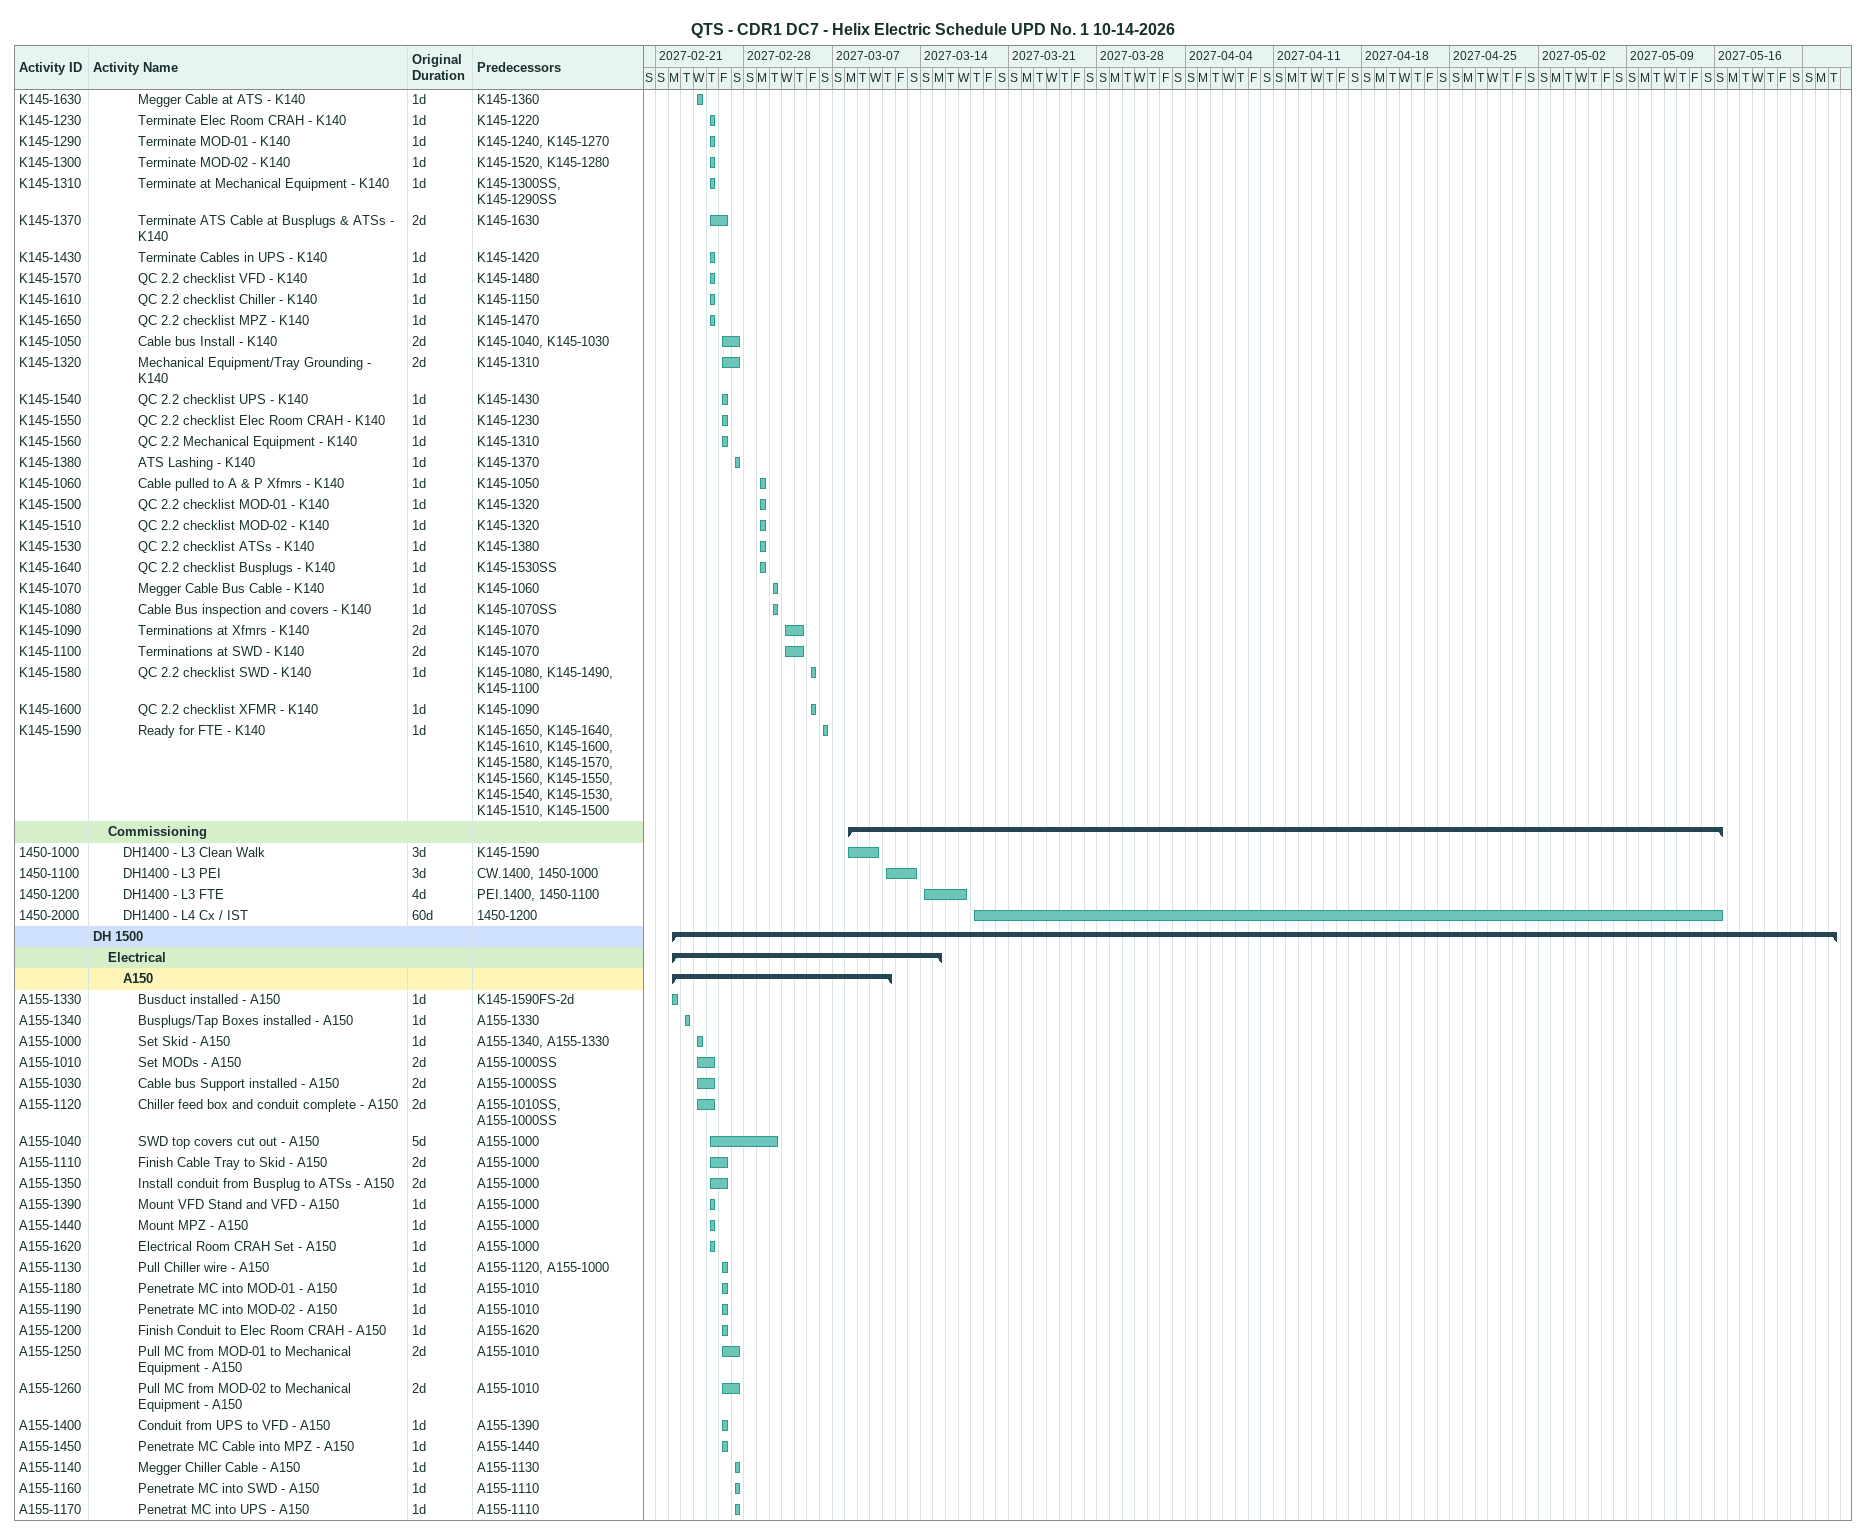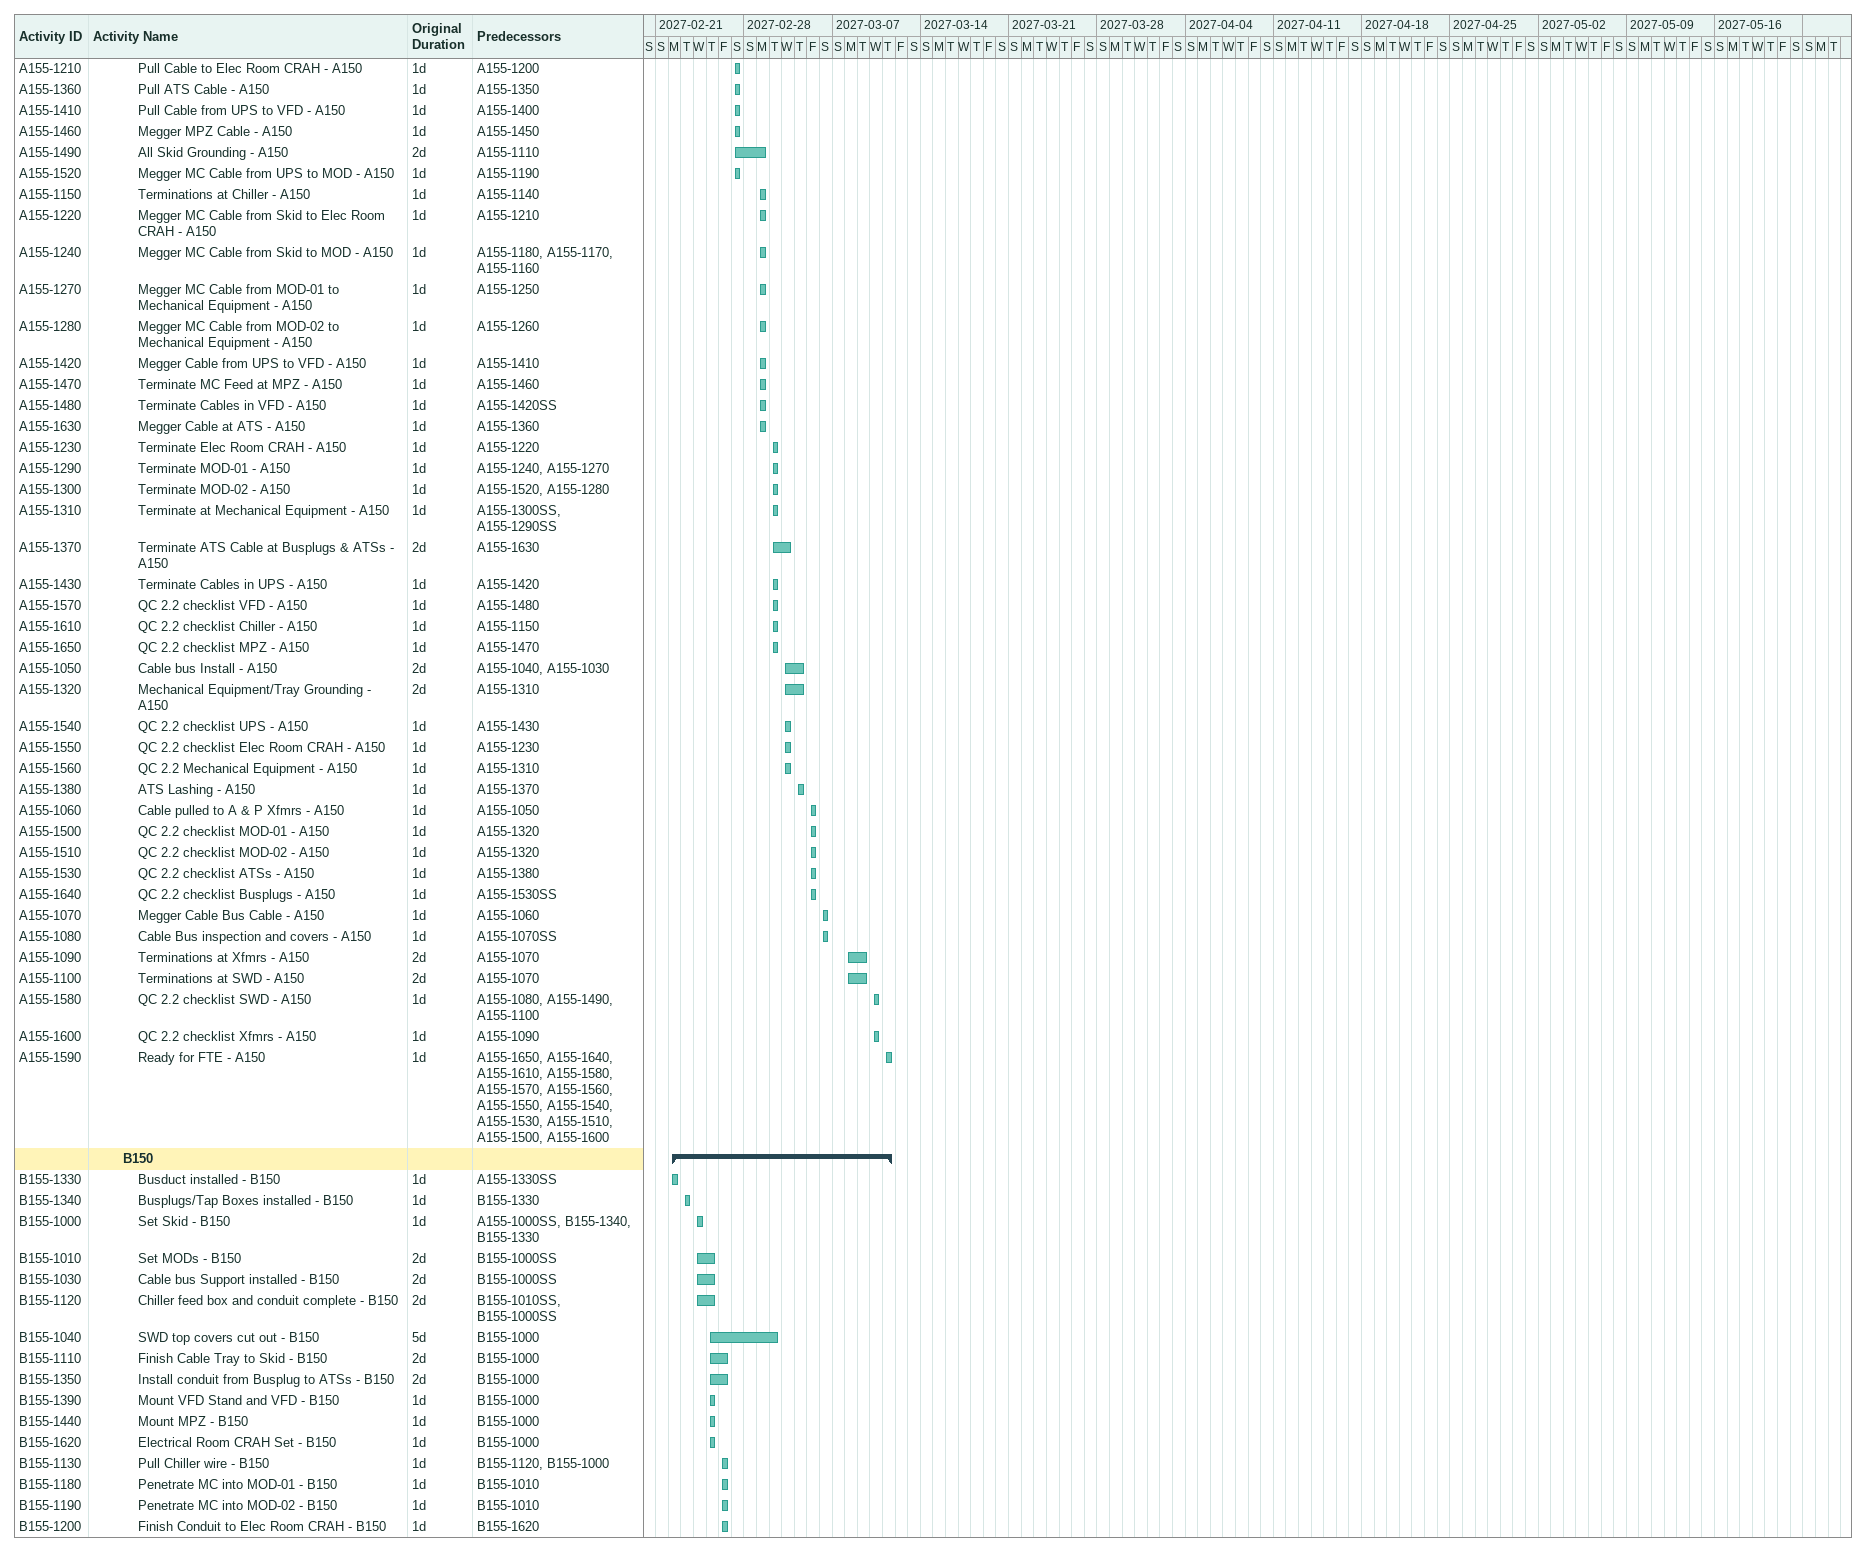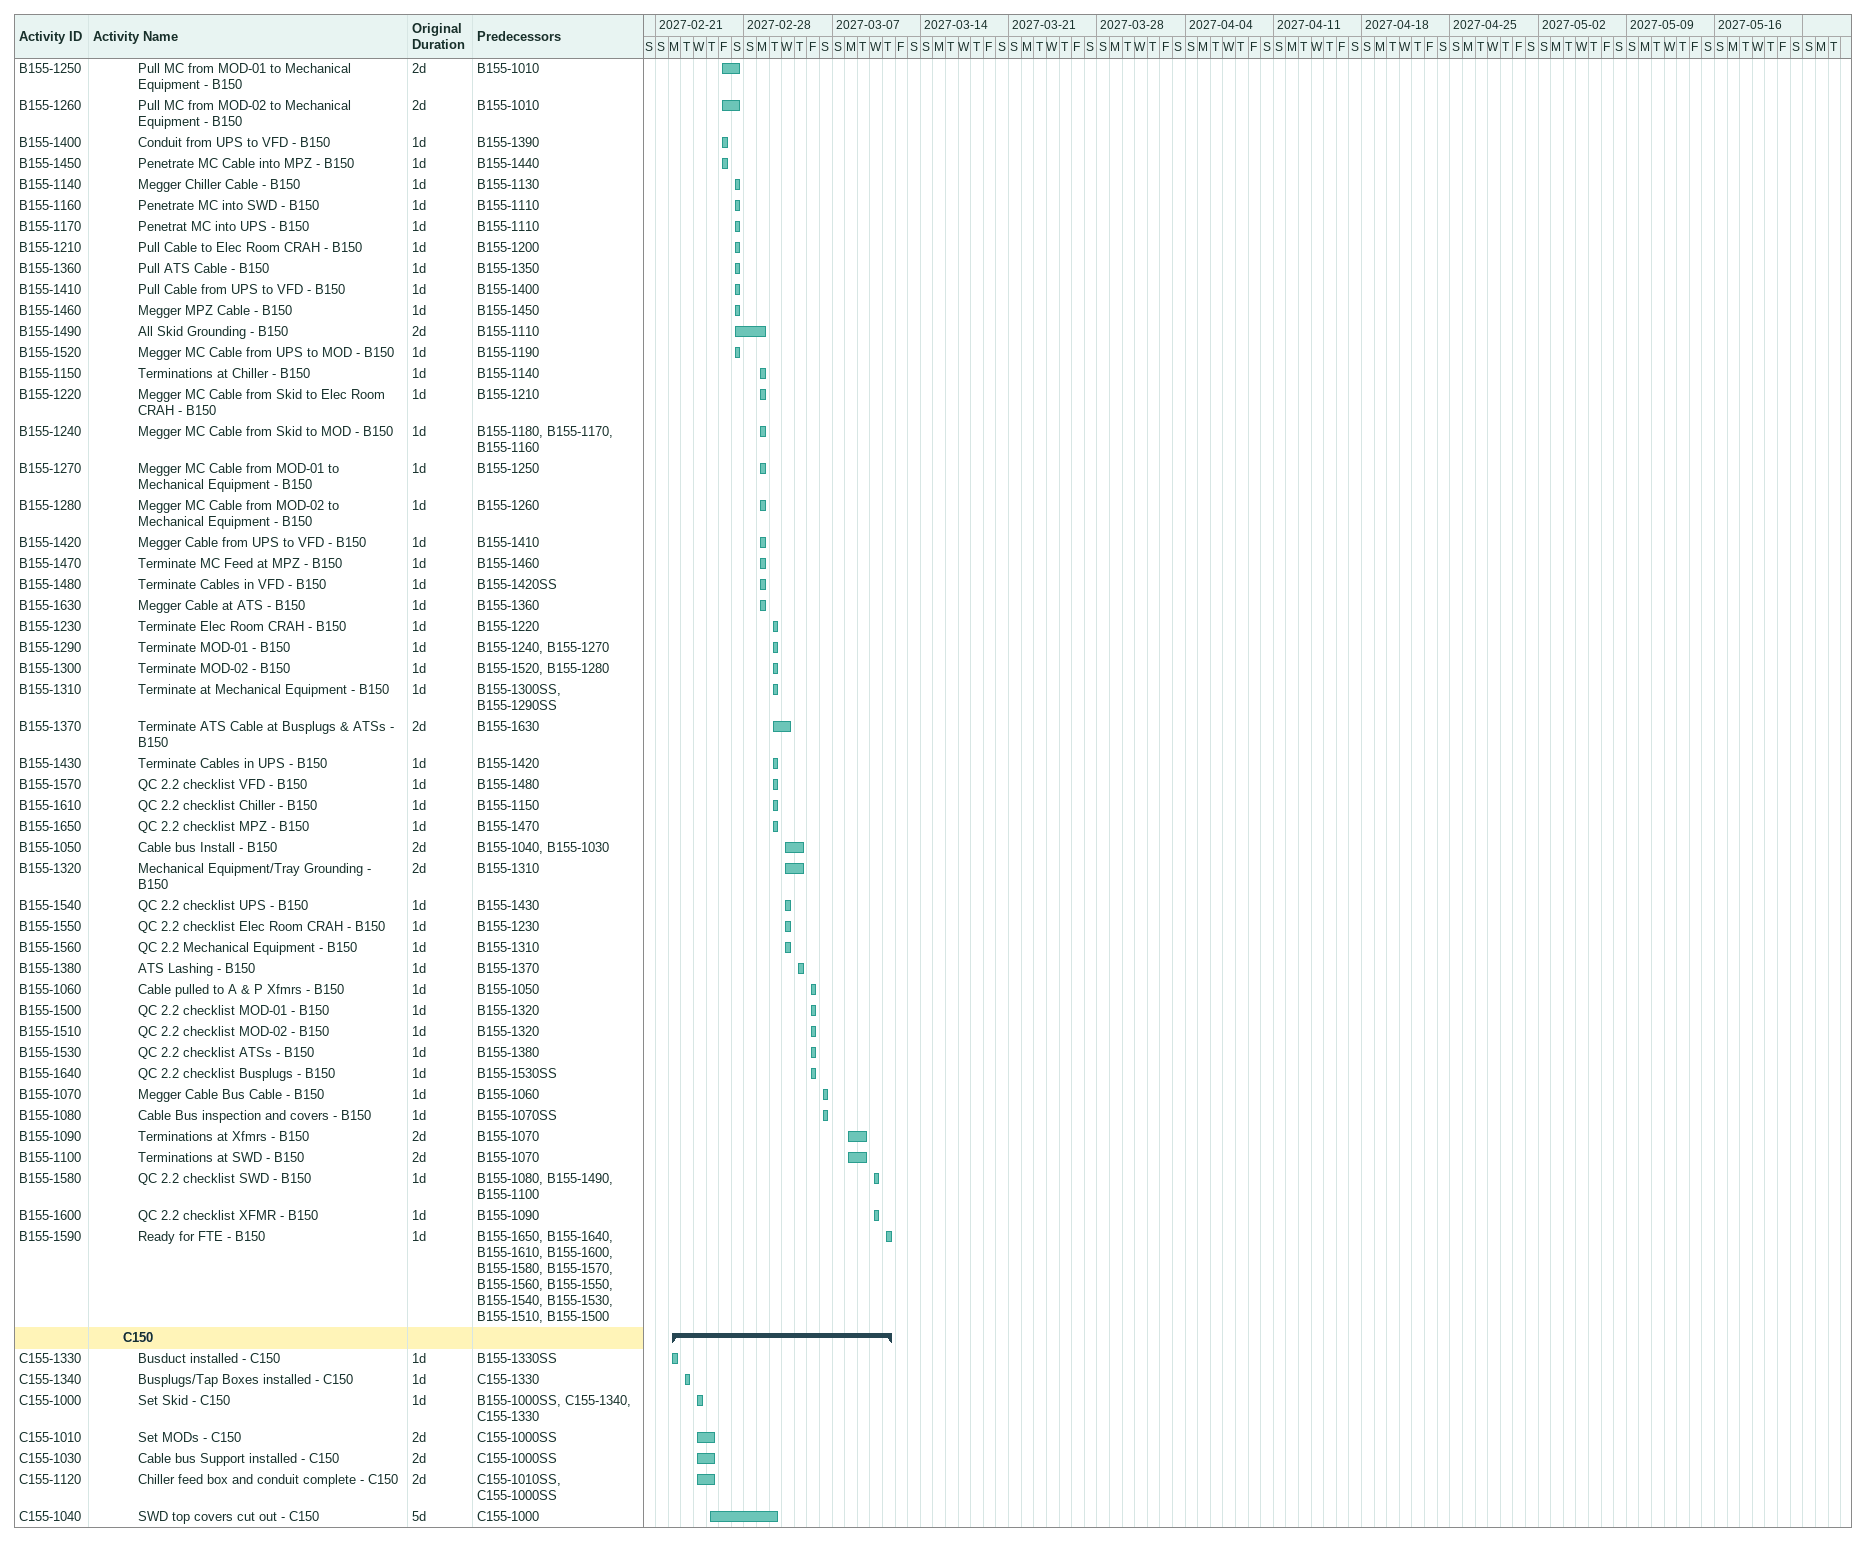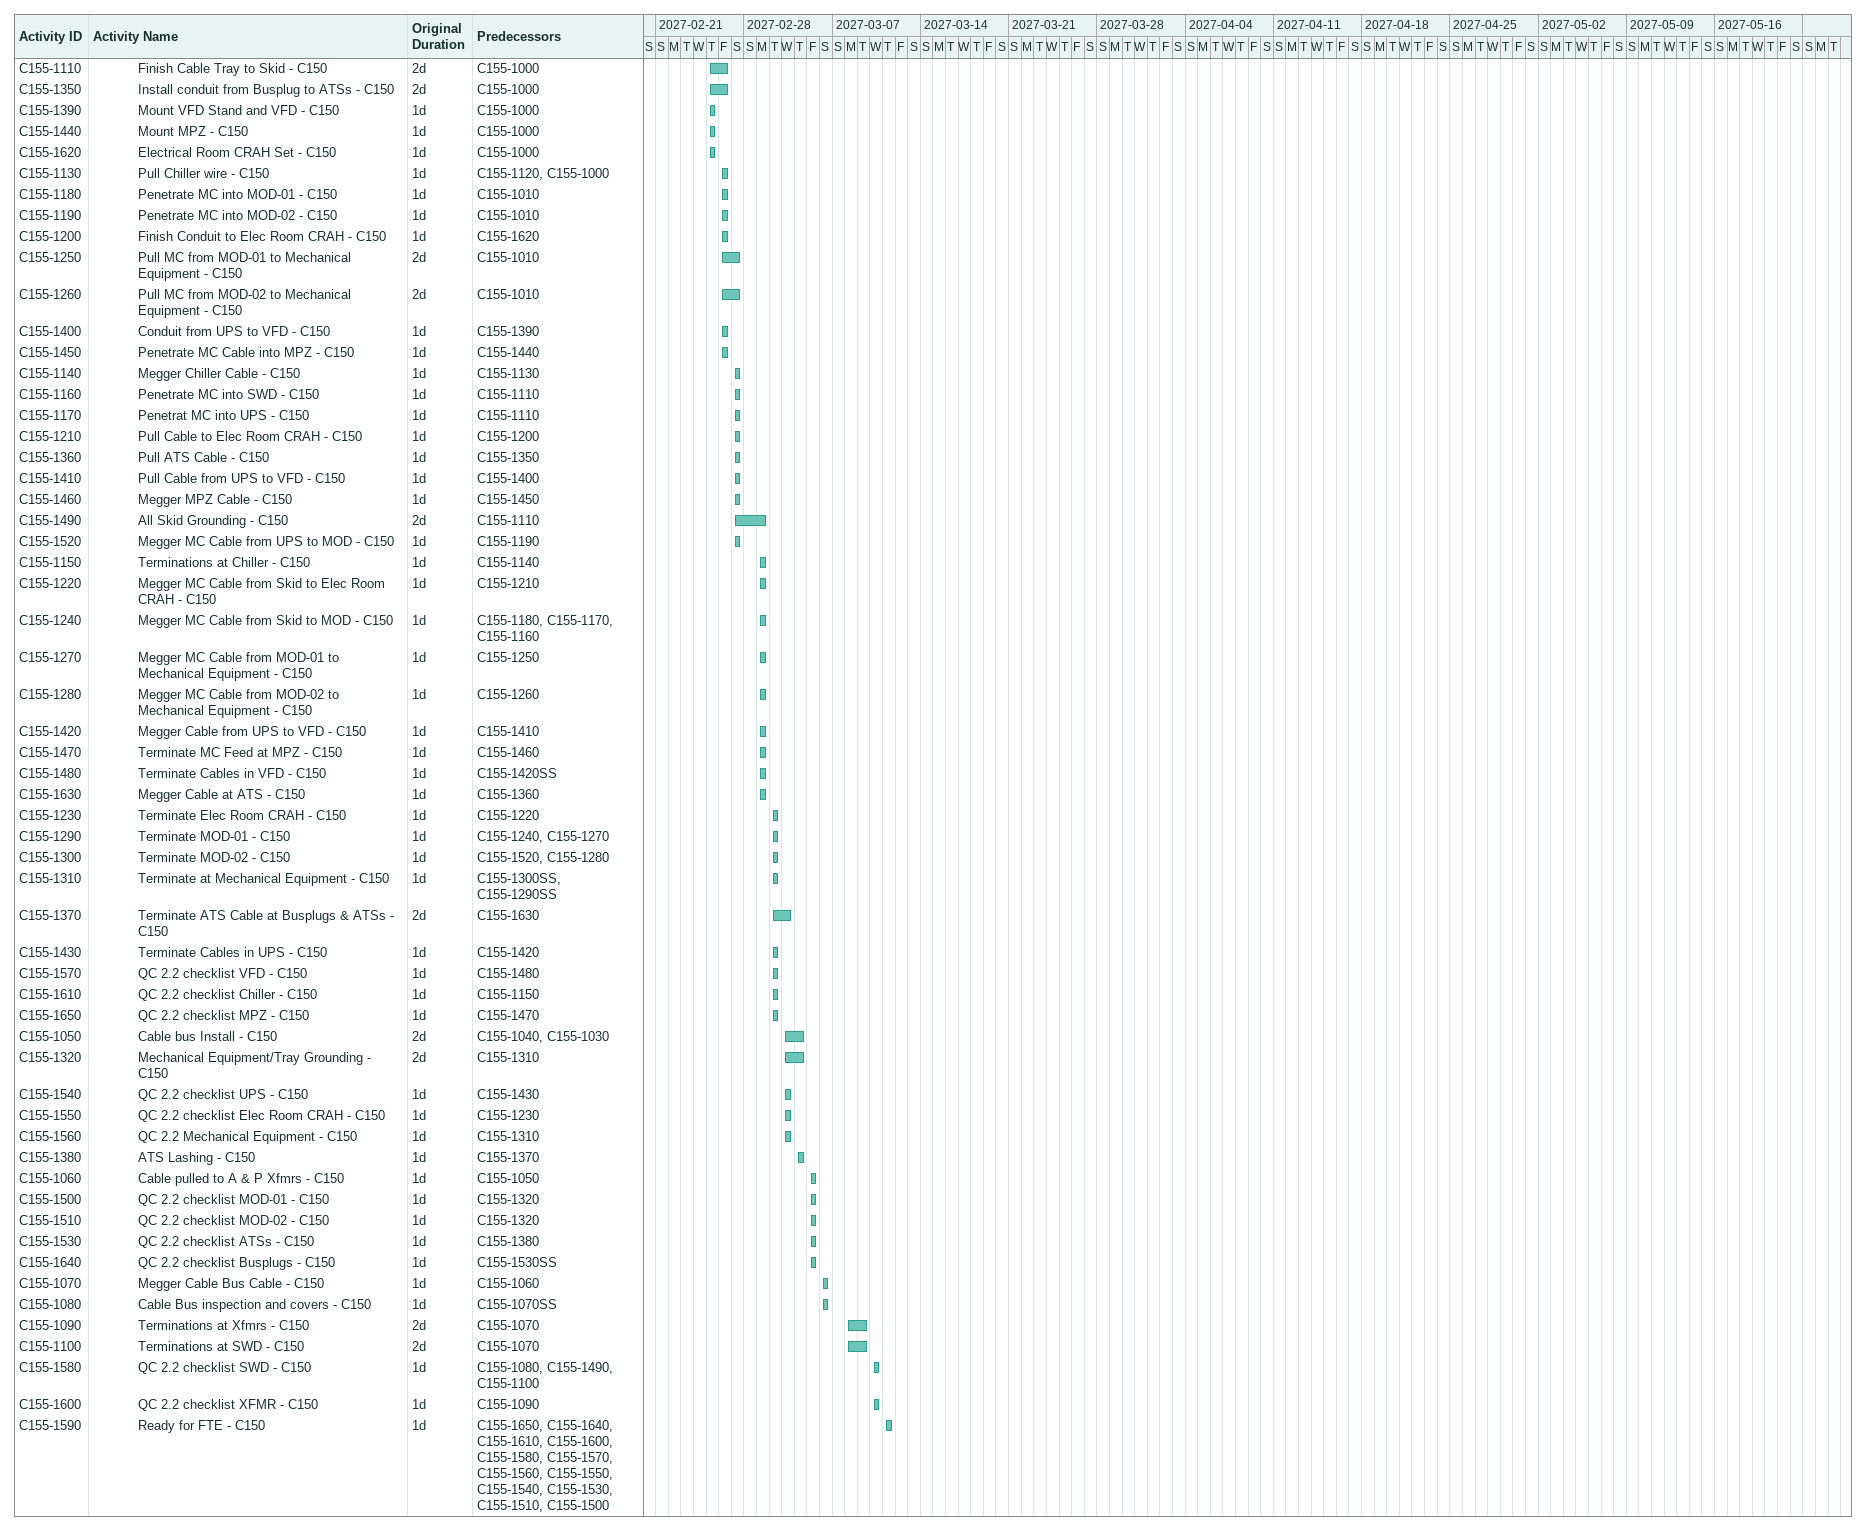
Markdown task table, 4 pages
QTS - CDR1 DC7 - Helix Electric Schedule UPD No. 1 10-14-2026

| ID | Level | Task | Original duration | Start | Finish | Predecessors |
|---|---|---|---|---|---|---|
| K145-1630 | 4 | Megger Cable at ATS - K140 | 1d | 2027-02-24 | 2027-02-24 | K145-1360 |
| K145-1230 | 4 | Terminate Elec Room CRAH - K140 | 1d | 2027-02-25 | 2027-02-25 | K145-1220 |
| K145-1290 | 4 | Terminate MOD-01 - K140 | 1d | 2027-02-25 | 2027-02-25 | K145-1240, K145-1270 |
| K145-1300 | 4 | Terminate MOD-02 - K140 | 1d | 2027-02-25 | 2027-02-25 | K145-1520, K145-1280 |
| K145-1310 | 4 | Terminate at Mechanical Equipment - K140 | 1d | 2027-02-25 | 2027-02-25 | K145-1300SS, K145-1290SS |
| K145-1370 | 4 | Terminate ATS Cable at Busplugs & ATSs - K140 | 2d | 2027-02-25 | 2027-02-26 | K145-1630 |
| K145-1430 | 4 | Terminate Cables in UPS - K140 | 1d | 2027-02-25 | 2027-02-25 | K145-1420 |
| K145-1570 | 4 | QC 2.2 checklist VFD - K140 | 1d | 2027-02-25 | 2027-02-25 | K145-1480 |
| K145-1610 | 4 | QC 2.2 checklist Chiller - K140 | 1d | 2027-02-25 | 2027-02-25 | K145-1150 |
| K145-1650 | 4 | QC 2.2 checklist MPZ - K140 | 1d | 2027-02-25 | 2027-02-25 | K145-1470 |
| K145-1050 | 4 | Cable bus Install - K140 | 2d | 2027-02-26 | 2027-02-27 | K145-1040, K145-1030 |
| K145-1320 | 4 | Mechanical Equipment/Tray Grounding - K140 | 2d | 2027-02-26 | 2027-02-27 | K145-1310 |
| K145-1540 | 4 | QC 2.2 checklist UPS - K140 | 1d | 2027-02-26 | 2027-02-26 | K145-1430 |
| K145-1550 | 4 | QC 2.2 checklist Elec Room CRAH - K140 | 1d | 2027-02-26 | 2027-02-26 | K145-1230 |
| K145-1560 | 4 | QC 2.2 Mechanical Equipment - K140 | 1d | 2027-02-26 | 2027-02-26 | K145-1310 |
| K145-1380 | 4 | ATS Lashing - K140 | 1d | 2027-02-27 | 2027-02-27 | K145-1370 |
| K145-1060 | 4 | Cable pulled to A & P Xfmrs - K140 | 1d | 2027-03-01 | 2027-03-01 | K145-1050 |
| K145-1500 | 4 | QC 2.2 checklist MOD-01 - K140 | 1d | 2027-03-01 | 2027-03-01 | K145-1320 |
| K145-1510 | 4 | QC 2.2 checklist MOD-02 - K140 | 1d | 2027-03-01 | 2027-03-01 | K145-1320 |
| K145-1530 | 4 | QC 2.2 checklist ATSs - K140 | 1d | 2027-03-01 | 2027-03-01 | K145-1380 |
| K145-1640 | 4 | QC 2.2 checklist Busplugs - K140 | 1d | 2027-03-01 | 2027-03-01 | K145-1530SS |
| K145-1070 | 4 | Megger Cable Bus Cable - K140 | 1d | 2027-03-02 | 2027-03-02 | K145-1060 |
| K145-1080 | 4 | Cable Bus inspection and covers - K140 | 1d | 2027-03-02 | 2027-03-02 | K145-1070SS |
| K145-1090 | 4 | Terminations at Xfmrs - K140 | 2d | 2027-03-03 | 2027-03-04 | K145-1070 |
| K145-1100 | 4 | Terminations at SWD - K140 | 2d | 2027-03-03 | 2027-03-04 | K145-1070 |
| K145-1580 | 4 | QC 2.2 checklist SWD - K140 | 1d | 2027-03-05 | 2027-03-05 | K145-1080, K145-1490, K145-1100 |
| K145-1600 | 4 | QC 2.2 checklist XFMR - K140 | 1d | 2027-03-05 | 2027-03-05 | K145-1090 |
| K145-1590 | 4 | Ready for FTE - K140 | 1d | 2027-03-06 | 2027-03-06 | K145-1650, K145-1640, K145-1610, K145-1600, K145-1580, K145-1570, K145-1560, K145-1550, K145-1540, K145-1530, K145-1510, K145-1500 |
|  | 2 | **Commissioning** |  | 2027-03-08 | 2027-05-16 |  |
| 1450-1000 | 3 | DH1400 - L3 Clean Walk | 3d | 2027-03-08 | 2027-03-10 | K145-1590 |
| 1450-1100 | 3 | DH1400 - L3 PEI | 3d | 2027-03-11 | 2027-03-13 | CW.1400, 1450-1000 |
| 1450-1200 | 3 | DH1400 - L3 FTE | 4d | 2027-03-14 | 2027-03-17 | PEI.1400, 1450-1100 |
| 1450-2000 | 3 | DH1400 - L4 Cx / IST | 60d | 2027-03-18 | 2027-05-16 | 1450-1200 |
|  | 1 | **DH 1500** |  | 2027-02-22 | 2027-05-25 |  |
|  | 2 | **Electrical** |  | 2027-02-22 | 2027-03-15 |  |
|  | 3 | **A150** |  | 2027-02-22 | 2027-03-11 |  |
| A155-1330 | 4 | Busduct installed - A150 | 1d | 2027-02-22 | 2027-02-22 | K145-1590FS-2d |
| A155-1340 | 4 | Busplugs/Tap Boxes installed - A150 | 1d | 2027-02-23 | 2027-02-23 | A155-1330 |
| A155-1000 | 4 | Set Skid - A150 | 1d | 2027-02-24 | 2027-02-24 | A155-1340, A155-1330 |
| A155-1010 | 4 | Set MODs - A150 | 2d | 2027-02-24 | 2027-02-25 | A155-1000SS |
| A155-1030 | 4 | Cable bus Support installed - A150 | 2d | 2027-02-24 | 2027-02-25 | A155-1000SS |
| A155-1120 | 4 | Chiller feed box and conduit complete - A150 | 2d | 2027-02-24 | 2027-02-25 | A155-1010SS, A155-1000SS |
| A155-1040 | 4 | SWD top covers cut out - A150 | 5d | 2027-02-25 | 2027-03-02 | A155-1000 |
| A155-1110 | 4 | Finish Cable Tray to Skid - A150 | 2d | 2027-02-25 | 2027-02-26 | A155-1000 |
| A155-1350 | 4 | Install conduit from Busplug to ATSs - A150 | 2d | 2027-02-25 | 2027-02-26 | A155-1000 |
| A155-1390 | 4 | Mount VFD Stand and VFD - A150 | 1d | 2027-02-25 | 2027-02-25 | A155-1000 |
| A155-1440 | 4 | Mount MPZ - A150 | 1d | 2027-02-25 | 2027-02-25 | A155-1000 |
| A155-1620 | 4 | Electrical Room CRAH Set - A150 | 1d | 2027-02-25 | 2027-02-25 | A155-1000 |
| A155-1130 | 4 | Pull Chiller wire - A150 | 1d | 2027-02-26 | 2027-02-26 | A155-1120, A155-1000 |
| A155-1180 | 4 | Penetrate MC into MOD-01 - A150 | 1d | 2027-02-26 | 2027-02-26 | A155-1010 |
| A155-1190 | 4 | Penetrate MC into MOD-02 - A150 | 1d | 2027-02-26 | 2027-02-26 | A155-1010 |
| A155-1200 | 4 | Finish Conduit to Elec Room CRAH - A150 | 1d | 2027-02-26 | 2027-02-26 | A155-1620 |
| A155-1250 | 4 | Pull MC from MOD-01 to Mechanical Equipment - A150 | 2d | 2027-02-26 | 2027-02-27 | A155-1010 |
| A155-1260 | 4 | Pull MC from MOD-02 to Mechanical Equipment - A150 | 2d | 2027-02-26 | 2027-02-27 | A155-1010 |
| A155-1400 | 4 | Conduit from UPS to VFD - A150 | 1d | 2027-02-26 | 2027-02-26 | A155-1390 |
| A155-1450 | 4 | Penetrate MC Cable into MPZ - A150 | 1d | 2027-02-26 | 2027-02-26 | A155-1440 |
| A155-1140 | 4 | Megger Chiller Cable - A150 | 1d | 2027-02-27 | 2027-02-27 | A155-1130 |
| A155-1160 | 4 | Penetrate MC into SWD - A150 | 1d | 2027-02-27 | 2027-02-27 | A155-1110 |
| A155-1170 | 4 | Penetrat MC into UPS - A150 | 1d | 2027-02-27 | 2027-02-27 | A155-1110 |
| A155-1210 | 4 | Pull Cable to Elec Room CRAH - A150 | 1d | 2027-02-27 | 2027-02-27 | A155-1200 |
| A155-1360 | 4 | Pull ATS Cable - A150 | 1d | 2027-02-27 | 2027-02-27 | A155-1350 |
| A155-1410 | 4 | Pull Cable from UPS to VFD - A150 | 1d | 2027-02-27 | 2027-02-27 | A155-1400 |
| A155-1460 | 4 | Megger MPZ Cable - A150 | 1d | 2027-02-27 | 2027-02-27 | A155-1450 |
| A155-1490 | 4 | All Skid Grounding - A150 | 2d | 2027-02-27 | 2027-03-01 | A155-1110 |
| A155-1520 | 4 | Megger MC Cable from UPS to MOD - A150 | 1d | 2027-02-27 | 2027-02-27 | A155-1190 |
| A155-1150 | 4 | Terminations at Chiller - A150 | 1d | 2027-03-01 | 2027-03-01 | A155-1140 |
| A155-1220 | 4 | Megger MC Cable from Skid to Elec Room CRAH - A150 | 1d | 2027-03-01 | 2027-03-01 | A155-1210 |
| A155-1240 | 4 | Megger MC Cable from Skid to MOD - A150 | 1d | 2027-03-01 | 2027-03-01 | A155-1180, A155-1170, A155-1160 |
| A155-1270 | 4 | Megger MC Cable from MOD-01 to Mechanical Equipment - A150 | 1d | 2027-03-01 | 2027-03-01 | A155-1250 |
| A155-1280 | 4 | Megger MC Cable from MOD-02 to Mechanical Equipment - A150 | 1d | 2027-03-01 | 2027-03-01 | A155-1260 |
| A155-1420 | 4 | Megger Cable from UPS to VFD - A150 | 1d | 2027-03-01 | 2027-03-01 | A155-1410 |
| A155-1470 | 4 | Terminate MC Feed at MPZ - A150 | 1d | 2027-03-01 | 2027-03-01 | A155-1460 |
| A155-1480 | 4 | Terminate Cables in VFD - A150 | 1d | 2027-03-01 | 2027-03-01 | A155-1420SS |
| A155-1630 | 4 | Megger Cable at ATS - A150 | 1d | 2027-03-01 | 2027-03-01 | A155-1360 |
| A155-1230 | 4 | Terminate Elec Room CRAH - A150 | 1d | 2027-03-02 | 2027-03-02 | A155-1220 |
| A155-1290 | 4 | Terminate MOD-01 - A150 | 1d | 2027-03-02 | 2027-03-02 | A155-1240, A155-1270 |
| A155-1300 | 4 | Terminate MOD-02 - A150 | 1d | 2027-03-02 | 2027-03-02 | A155-1520, A155-1280 |
| A155-1310 | 4 | Terminate at Mechanical Equipment - A150 | 1d | 2027-03-02 | 2027-03-02 | A155-1300SS, A155-1290SS |
| A155-1370 | 4 | Terminate ATS Cable at Busplugs & ATSs - A150 | 2d | 2027-03-02 | 2027-03-03 | A155-1630 |
| A155-1430 | 4 | Terminate Cables in UPS - A150 | 1d | 2027-03-02 | 2027-03-02 | A155-1420 |
| A155-1570 | 4 | QC 2.2 checklist VFD - A150 | 1d | 2027-03-02 | 2027-03-02 | A155-1480 |
| A155-1610 | 4 | QC 2.2 checklist Chiller - A150 | 1d | 2027-03-02 | 2027-03-02 | A155-1150 |
| A155-1650 | 4 | QC 2.2 checklist MPZ - A150 | 1d | 2027-03-02 | 2027-03-02 | A155-1470 |
| A155-1050 | 4 | Cable bus Install - A150 | 2d | 2027-03-03 | 2027-03-04 | A155-1040, A155-1030 |
| A155-1320 | 4 | Mechanical Equipment/Tray Grounding - A150 | 2d | 2027-03-03 | 2027-03-04 | A155-1310 |
| A155-1540 | 4 | QC 2.2 checklist UPS - A150 | 1d | 2027-03-03 | 2027-03-03 | A155-1430 |
| A155-1550 | 4 | QC 2.2 checklist Elec Room CRAH - A150 | 1d | 2027-03-03 | 2027-03-03 | A155-1230 |
| A155-1560 | 4 | QC 2.2 Mechanical Equipment - A150 | 1d | 2027-03-03 | 2027-03-03 | A155-1310 |
| A155-1380 | 4 | ATS Lashing - A150 | 1d | 2027-03-04 | 2027-03-04 | A155-1370 |
| A155-1060 | 4 | Cable pulled to A & P Xfmrs - A150 | 1d | 2027-03-05 | 2027-03-05 | A155-1050 |
| A155-1500 | 4 | QC 2.2 checklist MOD-01 - A150 | 1d | 2027-03-05 | 2027-03-05 | A155-1320 |
| A155-1510 | 4 | QC 2.2 checklist MOD-02 - A150 | 1d | 2027-03-05 | 2027-03-05 | A155-1320 |
| A155-1530 | 4 | QC 2.2 checklist ATSs - A150 | 1d | 2027-03-05 | 2027-03-05 | A155-1380 |
| A155-1640 | 4 | QC 2.2 checklist Busplugs - A150 | 1d | 2027-03-05 | 2027-03-05 | A155-1530SS |
| A155-1070 | 4 | Megger Cable Bus Cable - A150 | 1d | 2027-03-06 | 2027-03-06 | A155-1060 |
| A155-1080 | 4 | Cable Bus inspection and covers - A150 | 1d | 2027-03-06 | 2027-03-06 | A155-1070SS |
| A155-1090 | 4 | Terminations at Xfmrs - A150 | 2d | 2027-03-08 | 2027-03-09 | A155-1070 |
| A155-1100 | 4 | Terminations at SWD - A150 | 2d | 2027-03-08 | 2027-03-09 | A155-1070 |
| A155-1580 | 4 | QC 2.2 checklist SWD - A150 | 1d | 2027-03-10 | 2027-03-10 | A155-1080, A155-1490, A155-1100 |
| A155-1600 | 4 | QC 2.2 checklist Xfmrs - A150 | 1d | 2027-03-10 | 2027-03-10 | A155-1090 |
| A155-1590 | 4 | Ready for FTE - A150 | 1d | 2027-03-11 | 2027-03-11 | A155-1650, A155-1640, A155-1610, A155-1580, A155-1570, A155-1560, A155-1550, A155-1540, A155-1530, A155-1510, A155-1500, A155-1600 |
|  | 3 | **B150** |  | 2027-02-22 | 2027-03-11 |  |
| B155-1330 | 4 | Busduct installed - B150 | 1d | 2027-02-22 | 2027-02-22 | A155-1330SS |
| B155-1340 | 4 | Busplugs/Tap Boxes installed - B150 | 1d | 2027-02-23 | 2027-02-23 | B155-1330 |
| B155-1000 | 4 | Set Skid - B150 | 1d | 2027-02-24 | 2027-02-24 | A155-1000SS, B155-1340, B155-1330 |
| B155-1010 | 4 | Set MODs - B150 | 2d | 2027-02-24 | 2027-02-25 | B155-1000SS |
| B155-1030 | 4 | Cable bus Support installed - B150 | 2d | 2027-02-24 | 2027-02-25 | B155-1000SS |
| B155-1120 | 4 | Chiller feed box and conduit complete - B150 | 2d | 2027-02-24 | 2027-02-25 | B155-1010SS, B155-1000SS |
| B155-1040 | 4 | SWD top covers cut out - B150 | 5d | 2027-02-25 | 2027-03-02 | B155-1000 |
| B155-1110 | 4 | Finish Cable Tray to Skid - B150 | 2d | 2027-02-25 | 2027-02-26 | B155-1000 |
| B155-1350 | 4 | Install conduit from Busplug to ATSs - B150 | 2d | 2027-02-25 | 2027-02-26 | B155-1000 |
| B155-1390 | 4 | Mount VFD Stand and VFD - B150 | 1d | 2027-02-25 | 2027-02-25 | B155-1000 |
| B155-1440 | 4 | Mount MPZ - B150 | 1d | 2027-02-25 | 2027-02-25 | B155-1000 |
| B155-1620 | 4 | Electrical Room CRAH Set - B150 | 1d | 2027-02-25 | 2027-02-25 | B155-1000 |
| B155-1130 | 4 | Pull Chiller wire - B150 | 1d | 2027-02-26 | 2027-02-26 | B155-1120, B155-1000 |
| B155-1180 | 4 | Penetrate MC into MOD-01 - B150 | 1d | 2027-02-26 | 2027-02-26 | B155-1010 |
| B155-1190 | 4 | Penetrate MC into MOD-02 - B150 | 1d | 2027-02-26 | 2027-02-26 | B155-1010 |
| B155-1200 | 4 | Finish Conduit to Elec Room CRAH - B150 | 1d | 2027-02-26 | 2027-02-26 | B155-1620 |
| B155-1250 | 4 | Pull MC from MOD-01 to Mechanical Equipment - B150 | 2d | 2027-02-26 | 2027-02-27 | B155-1010 |
| B155-1260 | 4 | Pull MC from MOD-02 to Mechanical Equipment - B150 | 2d | 2027-02-26 | 2027-02-27 | B155-1010 |
| B155-1400 | 4 | Conduit from UPS to VFD - B150 | 1d | 2027-02-26 | 2027-02-26 | B155-1390 |
| B155-1450 | 4 | Penetrate MC Cable into MPZ - B150 | 1d | 2027-02-26 | 2027-02-26 | B155-1440 |
| B155-1140 | 4 | Megger Chiller Cable - B150 | 1d | 2027-02-27 | 2027-02-27 | B155-1130 |
| B155-1160 | 4 | Penetrate MC into SWD - B150 | 1d | 2027-02-27 | 2027-02-27 | B155-1110 |
| B155-1170 | 4 | Penetrat MC into UPS - B150 | 1d | 2027-02-27 | 2027-02-27 | B155-1110 |
| B155-1210 | 4 | Pull Cable to Elec Room CRAH - B150 | 1d | 2027-02-27 | 2027-02-27 | B155-1200 |
| B155-1360 | 4 | Pull ATS Cable - B150 | 1d | 2027-02-27 | 2027-02-27 | B155-1350 |
| B155-1410 | 4 | Pull Cable from UPS to VFD - B150 | 1d | 2027-02-27 | 2027-02-27 | B155-1400 |
| B155-1460 | 4 | Megger MPZ Cable - B150 | 1d | 2027-02-27 | 2027-02-27 | B155-1450 |
| B155-1490 | 4 | All Skid Grounding - B150 | 2d | 2027-02-27 | 2027-03-01 | B155-1110 |
| B155-1520 | 4 | Megger MC Cable from UPS to MOD - B150 | 1d | 2027-02-27 | 2027-02-27 | B155-1190 |
| B155-1150 | 4 | Terminations at Chiller - B150 | 1d | 2027-03-01 | 2027-03-01 | B155-1140 |
| B155-1220 | 4 | Megger MC Cable from Skid to Elec Room CRAH - B150 | 1d | 2027-03-01 | 2027-03-01 | B155-1210 |
| B155-1240 | 4 | Megger MC Cable from Skid to MOD - B150 | 1d | 2027-03-01 | 2027-03-01 | B155-1180, B155-1170, B155-1160 |
| B155-1270 | 4 | Megger MC Cable from MOD-01 to Mechanical Equipment - B150 | 1d | 2027-03-01 | 2027-03-01 | B155-1250 |
| B155-1280 | 4 | Megger MC Cable from MOD-02 to Mechanical Equipment - B150 | 1d | 2027-03-01 | 2027-03-01 | B155-1260 |
| B155-1420 | 4 | Megger Cable from UPS to VFD - B150 | 1d | 2027-03-01 | 2027-03-01 | B155-1410 |
| B155-1470 | 4 | Terminate MC Feed at MPZ - B150 | 1d | 2027-03-01 | 2027-03-01 | B155-1460 |
| B155-1480 | 4 | Terminate Cables in VFD - B150 | 1d | 2027-03-01 | 2027-03-01 | B155-1420SS |
| B155-1630 | 4 | Megger Cable at ATS - B150 | 1d | 2027-03-01 | 2027-03-01 | B155-1360 |
| B155-1230 | 4 | Terminate Elec Room CRAH - B150 | 1d | 2027-03-02 | 2027-03-02 | B155-1220 |
| B155-1290 | 4 | Terminate MOD-01 - B150 | 1d | 2027-03-02 | 2027-03-02 | B155-1240, B155-1270 |
| B155-1300 | 4 | Terminate MOD-02 - B150 | 1d | 2027-03-02 | 2027-03-02 | B155-1520, B155-1280 |
| B155-1310 | 4 | Terminate at Mechanical Equipment - B150 | 1d | 2027-03-02 | 2027-03-02 | B155-1300SS, B155-1290SS |
| B155-1370 | 4 | Terminate ATS Cable at Busplugs & ATSs - B150 | 2d | 2027-03-02 | 2027-03-03 | B155-1630 |
| B155-1430 | 4 | Terminate Cables in UPS - B150 | 1d | 2027-03-02 | 2027-03-02 | B155-1420 |
| B155-1570 | 4 | QC 2.2 checklist VFD - B150 | 1d | 2027-03-02 | 2027-03-02 | B155-1480 |
| B155-1610 | 4 | QC 2.2 checklist Chiller - B150 | 1d | 2027-03-02 | 2027-03-02 | B155-1150 |
| B155-1650 | 4 | QC 2.2 checklist MPZ - B150 | 1d | 2027-03-02 | 2027-03-02 | B155-1470 |
| B155-1050 | 4 | Cable bus Install - B150 | 2d | 2027-03-03 | 2027-03-04 | B155-1040, B155-1030 |
| B155-1320 | 4 | Mechanical Equipment/Tray Grounding - B150 | 2d | 2027-03-03 | 2027-03-04 | B155-1310 |
| B155-1540 | 4 | QC 2.2 checklist UPS - B150 | 1d | 2027-03-03 | 2027-03-03 | B155-1430 |
| B155-1550 | 4 | QC 2.2 checklist Elec Room CRAH - B150 | 1d | 2027-03-03 | 2027-03-03 | B155-1230 |
| B155-1560 | 4 | QC 2.2 Mechanical Equipment - B150 | 1d | 2027-03-03 | 2027-03-03 | B155-1310 |
| B155-1380 | 4 | ATS Lashing - B150 | 1d | 2027-03-04 | 2027-03-04 | B155-1370 |
| B155-1060 | 4 | Cable pulled to A & P Xfmrs - B150 | 1d | 2027-03-05 | 2027-03-05 | B155-1050 |
| B155-1500 | 4 | QC 2.2 checklist MOD-01 - B150 | 1d | 2027-03-05 | 2027-03-05 | B155-1320 |
| B155-1510 | 4 | QC 2.2 checklist MOD-02 - B150 | 1d | 2027-03-05 | 2027-03-05 | B155-1320 |
| B155-1530 | 4 | QC 2.2 checklist ATSs - B150 | 1d | 2027-03-05 | 2027-03-05 | B155-1380 |
| B155-1640 | 4 | QC 2.2 checklist Busplugs - B150 | 1d | 2027-03-05 | 2027-03-05 | B155-1530SS |
| B155-1070 | 4 | Megger Cable Bus Cable - B150 | 1d | 2027-03-06 | 2027-03-06 | B155-1060 |
| B155-1080 | 4 | Cable Bus inspection and covers - B150 | 1d | 2027-03-06 | 2027-03-06 | B155-1070SS |
| B155-1090 | 4 | Terminations at Xfmrs - B150 | 2d | 2027-03-08 | 2027-03-09 | B155-1070 |
| B155-1100 | 4 | Terminations at SWD - B150 | 2d | 2027-03-08 | 2027-03-09 | B155-1070 |
| B155-1580 | 4 | QC 2.2 checklist SWD - B150 | 1d | 2027-03-10 | 2027-03-10 | B155-1080, B155-1490, B155-1100 |
| B155-1600 | 4 | QC 2.2 checklist XFMR - B150 | 1d | 2027-03-10 | 2027-03-10 | B155-1090 |
| B155-1590 | 4 | Ready for FTE - B150 | 1d | 2027-03-11 | 2027-03-11 | B155-1650, B155-1640, B155-1610, B155-1600, B155-1580, B155-1570, B155-1560, B155-1550, B155-1540, B155-1530, B155-1510, B155-1500 |
|  | 3 | **C150** |  | 2027-02-22 | 2027-03-11 |  |
| C155-1330 | 4 | Busduct installed - C150 | 1d | 2027-02-22 | 2027-02-22 | B155-1330SS |
| C155-1340 | 4 | Busplugs/Tap Boxes installed - C150 | 1d | 2027-02-23 | 2027-02-23 | C155-1330 |
| C155-1000 | 4 | Set Skid - C150 | 1d | 2027-02-24 | 2027-02-24 | B155-1000SS, C155-1340, C155-1330 |
| C155-1010 | 4 | Set MODs - C150 | 2d | 2027-02-24 | 2027-02-25 | C155-1000SS |
| C155-1030 | 4 | Cable bus Support installed - C150 | 2d | 2027-02-24 | 2027-02-25 | C155-1000SS |
| C155-1120 | 4 | Chiller feed box and conduit complete - C150 | 2d | 2027-02-24 | 2027-02-25 | C155-1010SS, C155-1000SS |
| C155-1040 | 4 | SWD top covers cut out - C150 | 5d | 2027-02-25 | 2027-03-02 | C155-1000 |
| C155-1110 | 4 | Finish Cable Tray to Skid - C150 | 2d | 2027-02-25 | 2027-02-26 | C155-1000 |
| C155-1350 | 4 | Install conduit from Busplug to ATSs - C150 | 2d | 2027-02-25 | 2027-02-26 | C155-1000 |
| C155-1390 | 4 | Mount VFD Stand and VFD - C150 | 1d | 2027-02-25 | 2027-02-25 | C155-1000 |
| C155-1440 | 4 | Mount MPZ - C150 | 1d | 2027-02-25 | 2027-02-25 | C155-1000 |
| C155-1620 | 4 | Electrical Room CRAH Set - C150 | 1d | 2027-02-25 | 2027-02-25 | C155-1000 |
| C155-1130 | 4 | Pull Chiller wire - C150 | 1d | 2027-02-26 | 2027-02-26 | C155-1120, C155-1000 |
| C155-1180 | 4 | Penetrate MC into MOD-01 - C150 | 1d | 2027-02-26 | 2027-02-26 | C155-1010 |
| C155-1190 | 4 | Penetrate MC into MOD-02 - C150 | 1d | 2027-02-26 | 2027-02-26 | C155-1010 |
| C155-1200 | 4 | Finish Conduit to Elec Room CRAH - C150 | 1d | 2027-02-26 | 2027-02-26 | C155-1620 |
| C155-1250 | 4 | Pull MC from MOD-01 to Mechanical Equipment - C150 | 2d | 2027-02-26 | 2027-02-27 | C155-1010 |
| C155-1260 | 4 | Pull MC from MOD-02 to Mechanical Equipment - C150 | 2d | 2027-02-26 | 2027-02-27 | C155-1010 |
| C155-1400 | 4 | Conduit from UPS to VFD - C150 | 1d | 2027-02-26 | 2027-02-26 | C155-1390 |
| C155-1450 | 4 | Penetrate MC Cable into MPZ - C150 | 1d | 2027-02-26 | 2027-02-26 | C155-1440 |
| C155-1140 | 4 | Megger Chiller Cable - C150 | 1d | 2027-02-27 | 2027-02-27 | C155-1130 |
| C155-1160 | 4 | Penetrate MC into SWD - C150 | 1d | 2027-02-27 | 2027-02-27 | C155-1110 |
| C155-1170 | 4 | Penetrat MC into UPS - C150 | 1d | 2027-02-27 | 2027-02-27 | C155-1110 |
| C155-1210 | 4 | Pull Cable to Elec Room CRAH - C150 | 1d | 2027-02-27 | 2027-02-27 | C155-1200 |
| C155-1360 | 4 | Pull ATS Cable - C150 | 1d | 2027-02-27 | 2027-02-27 | C155-1350 |
| C155-1410 | 4 | Pull Cable from UPS to VFD - C150 | 1d | 2027-02-27 | 2027-02-27 | C155-1400 |
| C155-1460 | 4 | Megger MPZ Cable - C150 | 1d | 2027-02-27 | 2027-02-27 | C155-1450 |
| C155-1490 | 4 | All Skid Grounding - C150 | 2d | 2027-02-27 | 2027-03-01 | C155-1110 |
| C155-1520 | 4 | Megger MC Cable from UPS to MOD - C150 | 1d | 2027-02-27 | 2027-02-27 | C155-1190 |
| C155-1150 | 4 | Terminations at Chiller - C150 | 1d | 2027-03-01 | 2027-03-01 | C155-1140 |
| C155-1220 | 4 | Megger MC Cable from Skid to Elec Room CRAH - C150 | 1d | 2027-03-01 | 2027-03-01 | C155-1210 |
| C155-1240 | 4 | Megger MC Cable from Skid to MOD - C150 | 1d | 2027-03-01 | 2027-03-01 | C155-1180, C155-1170, C155-1160 |
| C155-1270 | 4 | Megger MC Cable from MOD-01 to Mechanical Equipment - C150 | 1d | 2027-03-01 | 2027-03-01 | C155-1250 |
| C155-1280 | 4 | Megger MC Cable from MOD-02 to Mechanical Equipment - C150 | 1d | 2027-03-01 | 2027-03-01 | C155-1260 |
| C155-1420 | 4 | Megger Cable from UPS to VFD - C150 | 1d | 2027-03-01 | 2027-03-01 | C155-1410 |
| C155-1470 | 4 | Terminate MC Feed at MPZ - C150 | 1d | 2027-03-01 | 2027-03-01 | C155-1460 |
| C155-1480 | 4 | Terminate Cables in VFD - C150 | 1d | 2027-03-01 | 2027-03-01 | C155-1420SS |
| C155-1630 | 4 | Megger Cable at ATS - C150 | 1d | 2027-03-01 | 2027-03-01 | C155-1360 |
| C155-1230 | 4 | Terminate Elec Room CRAH - C150 | 1d | 2027-03-02 | 2027-03-02 | C155-1220 |
| C155-1290 | 4 | Terminate MOD-01 - C150 | 1d | 2027-03-02 | 2027-03-02 | C155-1240, C155-1270 |
| C155-1300 | 4 | Terminate MOD-02 - C150 | 1d | 2027-03-02 | 2027-03-02 | C155-1520, C155-1280 |
| C155-1310 | 4 | Terminate at Mechanical Equipment - C150 | 1d | 2027-03-02 | 2027-03-02 | C155-1300SS, C155-1290SS |
| C155-1370 | 4 | Terminate ATS Cable at Busplugs & ATSs - C150 | 2d | 2027-03-02 | 2027-03-03 | C155-1630 |
| C155-1430 | 4 | Terminate Cables in UPS - C150 | 1d | 2027-03-02 | 2027-03-02 | C155-1420 |
| C155-1570 | 4 | QC 2.2 checklist VFD - C150 | 1d | 2027-03-02 | 2027-03-02 | C155-1480 |
| C155-1610 | 4 | QC 2.2 checklist Chiller - C150 | 1d | 2027-03-02 | 2027-03-02 | C155-1150 |
| C155-1650 | 4 | QC 2.2 checklist MPZ - C150 | 1d | 2027-03-02 | 2027-03-02 | C155-1470 |
| C155-1050 | 4 | Cable bus Install - C150 | 2d | 2027-03-03 | 2027-03-04 | C155-1040, C155-1030 |
| C155-1320 | 4 | Mechanical Equipment/Tray Grounding - C150 | 2d | 2027-03-03 | 2027-03-04 | C155-1310 |
| C155-1540 | 4 | QC 2.2 checklist UPS - C150 | 1d | 2027-03-03 | 2027-03-03 | C155-1430 |
| C155-1550 | 4 | QC 2.2 checklist Elec Room CRAH - C150 | 1d | 2027-03-03 | 2027-03-03 | C155-1230 |
| C155-1560 | 4 | QC 2.2 Mechanical Equipment - C150 | 1d | 2027-03-03 | 2027-03-03 | C155-1310 |
| C155-1380 | 4 | ATS Lashing - C150 | 1d | 2027-03-04 | 2027-03-04 | C155-1370 |
| C155-1060 | 4 | Cable pulled to A & P Xfmrs - C150 | 1d | 2027-03-05 | 2027-03-05 | C155-1050 |
| C155-1500 | 4 | QC 2.2 checklist MOD-01 - C150 | 1d | 2027-03-05 | 2027-03-05 | C155-1320 |
| C155-1510 | 4 | QC 2.2 checklist MOD-02 - C150 | 1d | 2027-03-05 | 2027-03-05 | C155-1320 |
| C155-1530 | 4 | QC 2.2 checklist ATSs - C150 | 1d | 2027-03-05 | 2027-03-05 | C155-1380 |
| C155-1640 | 4 | QC 2.2 checklist Busplugs - C150 | 1d | 2027-03-05 | 2027-03-05 | C155-1530SS |
| C155-1070 | 4 | Megger Cable Bus Cable - C150 | 1d | 2027-03-06 | 2027-03-06 | C155-1060 |
| C155-1080 | 4 | Cable Bus inspection and covers - C150 | 1d | 2027-03-06 | 2027-03-06 | C155-1070SS |
| C155-1090 | 4 | Terminations at Xfmrs - C150 | 2d | 2027-03-08 | 2027-03-09 | C155-1070 |
| C155-1100 | 4 | Terminations at SWD - C150 | 2d | 2027-03-08 | 2027-03-09 | C155-1070 |
| C155-1580 | 4 | QC 2.2 checklist SWD - C150 | 1d | 2027-03-10 | 2027-03-10 | C155-1080, C155-1490, C155-1100 |
| C155-1600 | 4 | QC 2.2 checklist XFMR - C150 | 1d | 2027-03-10 | 2027-03-10 | C155-1090 |
| C155-1590 | 4 | Ready for FTE - C150 | 1d | 2027-03-11 | 2027-03-11 | C155-1650, C155-1640, C155-1610, C155-1600, C155-1580, C155-1570, C155-1560, C155-1550, C155-1540, C155-1530, C155-1510, C155-1500 |
